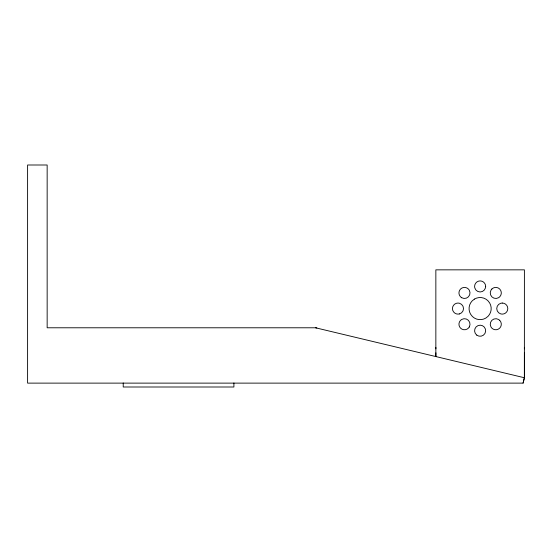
<?xml version="1.0" encoding="UTF-8"?>
<svg xmlns="http://www.w3.org/2000/svg" width="552" height="552" viewBox="0 0 552 552"><rect width="100%" height="100%" fill="white"/><g stroke="black" fill="none" stroke-linecap="round" stroke-linejoin="round"><path stroke-width="0.83" d="M523.089 383.122L524.379 377.74L315.558 327.784L47.155 327.784L47.155 165L27.6 165L27.6 383.122L523.089 383.122L524.393 377.74L524.4 352.859M435.88 352.832L435.852 356.495L435.852 269.845L524.4 269.845L524.379 377.74M524.379 348.829L524.4 347.325M316.848 327.936L315.558 327.784M435.852 347.325L435.88 348.829M233.903 382.984L233.903 387L123.22 387L123.22 382.984M485.663 286.447L485.47 287.882A5.534 5.534 0 0 1 474.782 287.882L474.596 286.447A5.534 5.534 0 0 1 480.13 280.913A5.534 5.534 0 0 1 485.663 286.447M491.866 289.02L490.99 290.166A5.534 5.534 0 0 0 498.546 297.728L499.691 296.845A5.534 5.534 0 0 0 499.691 289.02A5.534 5.534 0 0 0 491.866 289.02M469.269 327.005L468.386 328.15A5.534 5.534 0 0 1 460.561 328.15A5.534 5.534 0 0 1 460.561 320.326L461.707 319.442A5.534 5.534 0 0 1 469.269 327.005M474.458 299.08L472.188 300.875A11.068 11.068 0 0 0 470.621 314.254L472.415 316.524A11.068 11.068 0 0 0 485.794 318.09L488.065 316.303A11.068 11.068 0 0 0 489.631 302.917L487.844 300.647A11.068 11.068 0 0 0 474.458 299.08M502.265 303.048L500.83 303.241A5.534 5.534 0 0 0 500.83 313.929L502.265 314.123A5.534 5.534 0 0 0 507.799 308.589A5.534 5.534 0 0 0 502.265 303.048M459.423 313.929L457.987 314.123A5.534 5.534 0 0 1 452.454 308.589A5.534 5.534 0 0 1 457.987 303.048L459.423 303.241A5.534 5.534 0 0 1 459.423 313.929M499.691 320.326L498.546 319.442A5.534 5.534 0 0 0 490.99 327.005L491.866 328.15A5.534 5.534 0 0 0 499.691 328.15A5.534 5.534 0 0 0 499.691 320.326M461.707 297.728L460.561 296.845A5.534 5.534 0 0 1 460.561 289.02A5.534 5.534 0 0 1 468.386 289.02L469.269 290.166A5.534 5.534 0 0 1 461.707 297.728M476.79 335.14A5.534 5.534 0 0 0 485.622 331.407A5.534 5.534 0 0 0 477.97 325.625A5.534 5.534 0 0 0 476.79 335.14"/></g></svg>
